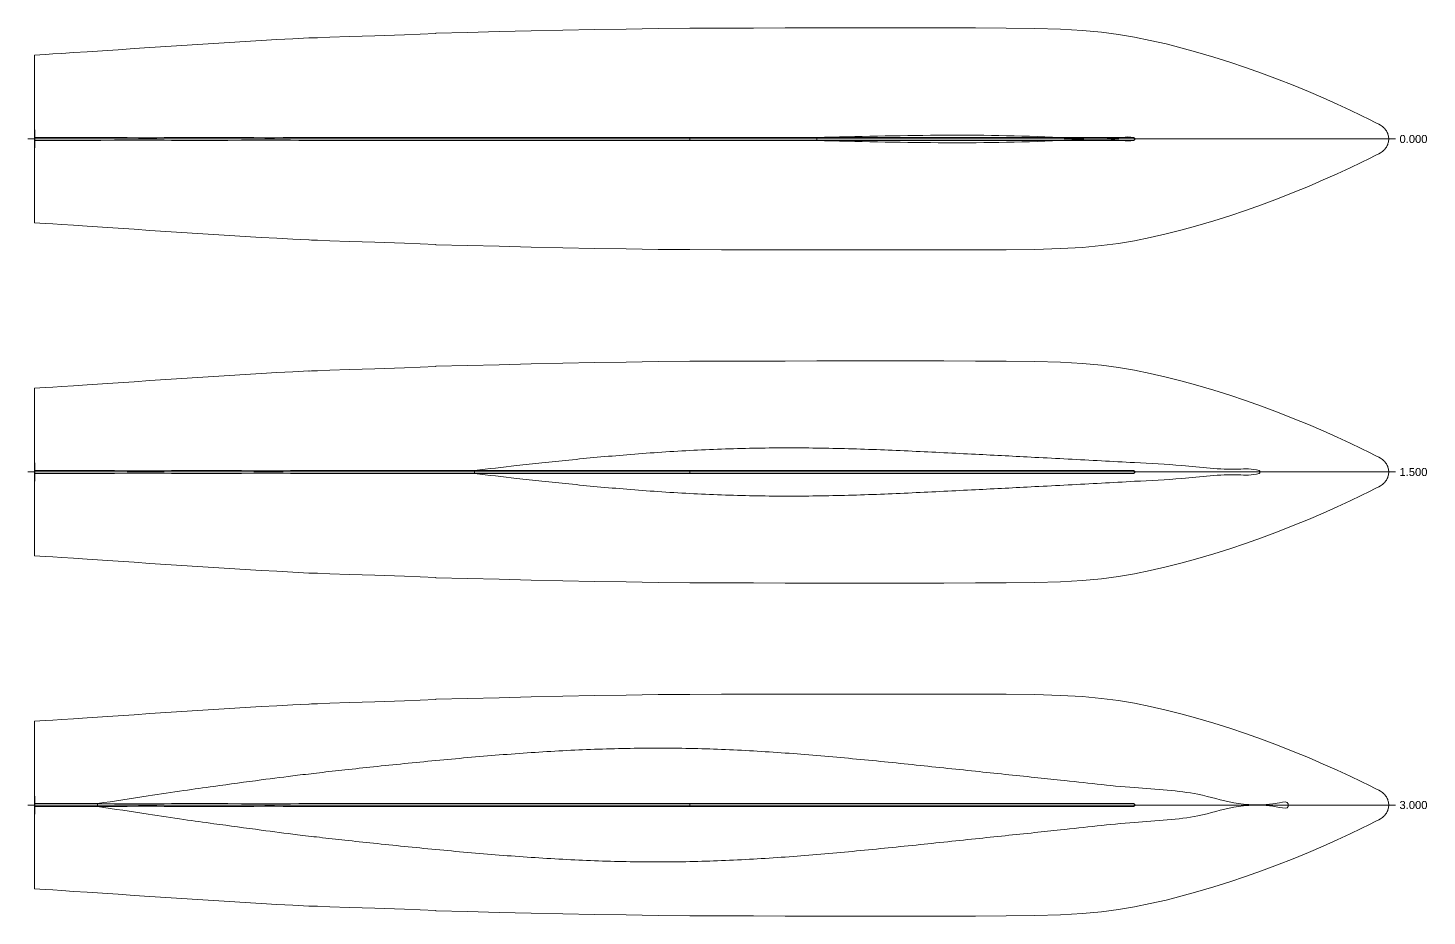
# Model space of a CAD drawing. Extents: x -2667 to 137820, y -377406 to -22201.
# Drawn here: x -2667 to 137199, y -111002 to -22201 of the extents above; entities that cross this region are included whole.
import ezdxf
from ezdxf.enums import TextEntityAlignment as Align

# ---------------------------------------------------------------- set-up
doc = ezdxf.new("R2010")
doc.units = 0
doc.header["$MEASUREMENT"] = 0
doc.linetypes.add('Center', pattern=[2000, 1250, -250, 250, -250])
for name, color, linetype, lineweight, true_color in [('Center_line', 1, 'Center', 0, 0xff0000), ('edges', 8, 'Continuous', 0, 0x808080), ('Text', 7, 'Continuous', 0, 0xffffff), ('Waterlines', 150, 'Continuous', 0, 0x007fff)]:
    doc.layers.add(name, color=color, linetype=linetype, lineweight=lineweight, true_color=true_color)
doc.styles.add('textstyle11', font='')
doc.styles.add('textstyle12', font='')
doc.styles.add('textstyle13', font='')
doc.styles.get('textstyle11').set_extended_font_data('arial.ttf')
doc.styles.get('textstyle12').set_extended_font_data('arial.ttf')
doc.styles.get('textstyle13').set_extended_font_data('arial.ttf')

msp = doc.modelspace()

# ---------------------------------------------------------------- linework, layer by layer
at = {"layer": 'Center_line'}
for p, q in [((-2667, -33301), (134046, -33301)), ((-2667, -66601), (134046, -66601)), ((-2667, -99902), (134046, -99902))]:
    msp.add_line(p, q, dxfattribs=at)
at = {"layer": 'edges'}
for points in [[(38100, -22731), (41275, -22648), (44450, -22568), (47625, -22492), (50800, -22422), (53975, -22360), (57150, -22307), (60325, -22265), (63500, -22234), (66675, -22215), (69850, -22205), (73025, -22201), (76200, -22201), (79375, -22201), (82550, -22201), (85725, -22201), (88900, -22201), (92058, -22203), (95118, -22217), (97979, -22257), (100542, -22334), (102741, -22459), (104643, -22633), (106346, -22855), (107950, -23126), (109537, -23442), (111125, -23803), (112712, -24204), (114300, -24642), (115887, -25115), (117475, -25621), (119062, -26159), (120650, -26726), (122235, -27320), (123802, -27935), (125337, -28564), (126820, -29199), (128229, -29829), (129511, -30422), (130607, -30944), (131458, -31357), (132027, -31639), (132366, -31814), (132551, -31917), (132655, -31987), (132741, -32053), (132821, -32121), (132896, -32191), (132966, -32263), (133029, -32338), (133088, -32415), (133140, -32494), (133188, -32575), (133229, -32659), (133265, -32745), (133296, -32833), (133321, -32923), (133340, -33015), (133356, -33110), (133369, -33205), (133380, -33301)], [(-194, -24803), (725, -24744), (1893, -24668), (3266, -24579), (4774, -24480), (6350, -24376), (7938, -24269), (9525, -24161), (11113, -24053), (12700, -23946), (14288, -23840), (15875, -23738), (17463, -23639), (19050, -23544), (20638, -23454), (22225, -23367), (23813, -23283), (25400, -23201)], [(25400, -23201), (25433, -23201), (25665, -23195), (26293, -23174), (27517, -23132)], [(27517, -23132), (29468, -23064), (32015, -22974), (34958, -22870), (38100, -22760)], [(38100, -22760), (38100, -22752), (38100, -22745), (38100, -22738), (38100, -22731)], [(-2001, -33301), (-2001, -31206), (-2000, -29111), (-2000, -27016), (-2000, -24921)], [(-2000, -24921), (-1489, -24887)], [(-1998, -33151), (-1998, -32632), (-1999, -32101), (-1999, -31545), (-2000, -30952), (-2000, -30315), (-2000, -29659), (-2000, -29011), (-2000, -28401), (-2000, -27853), (-2000, -27369), (-2000, -26945), (-2000, -26577), (-2000, -26261), (-2000, -25992), (-2000, -25765), (-2000, -25575), (-2000, -25417), (-2000, -25288), (-2000, -25185), (-2000, -25105), (-2000, -25046), (-2000, -25004), (-2000, -24975), (-2000, -24956), (-2000, -24942), (-2000, -24932), (-2000, -24926), (-2000, -24921)], [(-1489, -24887), (-909, -24850)], [(-909, -24850), (-194, -24803)], [(-1998, -33301), (-1999, -33301), (-2000, -33301), (-2000, -33301), (-2001, -33301), (-2001, -33301), (-2001, -33301), (-2001, -33301), (-2001, -33301), (-2001, -33301), (-2001, -33301), (-2001, -33301), (-2001, -33301), (-2001, -33301), (-2001, -33301), (-2001, -33301), (-2001, -33301), (-2001, -33301), (-2001, -33301), (-2001, -33301), (-2001, -33301), (-2001, -33301), (-2001, -33301), (-2001, -33301), (-2001, -33301), (-2001, -33301), (-2001, -33301), (-2001, -33301), (-2001, -33301)], [(-1998, -33301), (-1999, -33301), (-2000, -33301), (-2000, -33301), (-2001, -33301), (-2001, -33301), (-2001, -33301), (-2001, -33301), (-2001, -33301), (-2001, -33301), (-2001, -33301), (-2001, -33301), (-2001, -33301), (-2001, -33301), (-2001, -33301), (-2001, -33301), (-2001, -33301), (-2001, -33301), (-2001, -33301), (-2001, -33301), (-2001, -33301), (-2001, -33301), (-2001, -33301), (-2001, -33301), (-2001, -33301), (-2001, -33301), (-2001, -33301), (-2001, -33301), (-2001, -33301)], [(-2001, -33301), (-2001, -35396), (-2000, -37491), (-2000, -39586), (-2000, -41681)], [(-1998, -33451), (-1998, -33969), (-1999, -34500), (-1999, -35056), (-2000, -35650), (-2000, -36286), (-2000, -36943), (-2000, -37591), (-2000, -38200), (-2000, -38748), (-2000, -39232), (-2000, -39656), (-2000, -40024), (-2000, -40340), (-2000, -40609), (-2000, -40836), (-2000, -41026), (-2000, -41184), (-2000, -41313), (-2000, -41416), (-2000, -41496), (-2000, -41555), (-2000, -41597), (-2000, -41626), (-2000, -41646), (-2000, -41659), (-2000, -41669), (-2000, -41675), (-2000, -41681)], [(63495, -33151), (61273, -33152), (59131, -33153), (57152, -33154), (55417, -33155), (53973, -33155), (52744, -33155), (51616, -33155), (50480, -33154), (49243, -33153), (47895, -33152), (46444, -33152), (44901, -33151), (43287, -33151), (41681, -33151), (40178, -33152), (38871, -33152), (37805, -33152), (36832, -33151), (35757, -33151), (34384, -33151), (32591, -33151), (30553, -33152), (28520, -33153), (26739, -33155), (25393, -33159), (24396, -33163), (23593, -33167), (22831, -33169), (21979, -33171), (21007, -33170), (19907, -33168), (18672, -33166), (17314, -33164), (15916, -33161), (14578, -33160), (13403, -33160), (12458, -33162), (11678, -33165), (10964, -33168), (10219, -33170), (9360, -33171), (8370, -33170), (7249, -33168), (5994, -33166), (4624, -33163), (3221, -33161), (1888, -33158), (725, -33156), (-193, -33154), (-908, -33153), (-1487, -33152), (-1998, -33151)], [(-1998, -33301), (-1998, -33263), (-1998, -33226), (-1998, -33188), (-1998, -33151)], [(63495, -33301), (61273, -33301), (59131, -33301), (57152, -33301), (55416, -33301), (53973, -33301), (52743, -33301), (51616, -33301), (50479, -33301), (49242, -33301), (47894, -33301), (46444, -33301), (44900, -33301), (43286, -33301), (41681, -33301), (40178, -33301), (38871, -33301), (37805, -33301), (36832, -33301), (35757, -33301), (34383, -33301), (32590, -33301), (30553, -33301), (28519, -33301), (26739, -33301), (25393, -33301), (24396, -33301), (23593, -33301), (22830, -33301), (21979, -33301), (21006, -33301), (19907, -33301), (18672, -33301), (17314, -33301), (15916, -33301), (14578, -33301), (13403, -33301), (12458, -33301), (11677, -33301), (10964, -33301), (10219, -33301), (9360, -33301), (8370, -33301), (7249, -33301), (5994, -33301), (4624, -33301), (3221, -33301), (1888, -33301), (725, -33301), (-194, -33301), (-909, -33301), (-1488, -33301), (-1998, -33301)], [(63495, -33301), (61273, -33301), (59131, -33301), (57152, -33301), (55416, -33301), (53973, -33301), (52743, -33301), (51616, -33301), (50479, -33301), (49242, -33301), (47894, -33301), (46444, -33301), (44900, -33301), (43286, -33301), (41681, -33301), (40178, -33301), (38871, -33301), (37805, -33301), (36832, -33301), (35757, -33301), (34383, -33301), (32590, -33301), (30553, -33301), (28519, -33301), (26739, -33301), (25393, -33301), (24396, -33301), (23593, -33301), (22830, -33301), (21979, -33301), (21006, -33301), (19907, -33301), (18672, -33301), (17314, -33301), (15916, -33301), (14578, -33301), (13403, -33301), (12458, -33301), (11677, -33301), (10964, -33301), (10219, -33301), (9360, -33301), (8370, -33301), (7249, -33301), (5994, -33301), (4624, -33301), (3221, -33301), (1888, -33301), (725, -33301), (-194, -33301), (-909, -33301), (-1488, -33301), (-1998, -33301)], [(-1998, -33301), (-1998, -33338), (-1998, -33376), (-1998, -33413), (-1998, -33451)], [(63495, -33451), (61273, -33449), (59131, -33448), (57152, -33447), (55417, -33446), (53973, -33446), (52744, -33446), (51616, -33446), (50480, -33447), (49243, -33448), (47895, -33449), (46444, -33449), (44901, -33450), (43287, -33450), (41681, -33450), (40178, -33450), (38871, -33450), (37805, -33450), (36832, -33450), (35757, -33450), (34384, -33450), (32591, -33450), (30553, -33450), (28520, -33448), (26739, -33446), (25393, -33442), (24396, -33438), (23593, -33434), (22831, -33432), (21979, -33431), (21007, -33431), (19907, -33433), (18672, -33435), (17314, -33438), (15916, -33440), (14578, -33441), (13403, -33441), (12458, -33439), (11678, -33436), (10964, -33433), (10219, -33431), (9360, -33430), (8370, -33431), (7249, -33433), (5994, -33435), (4624, -33438), (3221, -33441), (1888, -33443), (725, -33445), (-193, -33447), (-908, -33448), (-1487, -33450), (-1998, -33451)], [(38100, -43871), (41275, -43953), (44450, -44033), (47625, -44109), (50800, -44179), (53975, -44241), (57150, -44294), (60325, -44336), (63500, -44367), (66675, -44386), (69850, -44396), (73025, -44400), (76200, -44401), (79375, -44401), (82550, -44401), (85725, -44401), (88900, -44401), (92058, -44398), (95118, -44384), (97979, -44344), (100542, -44267), (102741, -44142), (104643, -43968), (106346, -43746), (107950, -43476), (109537, -43159), (111125, -42798), (112712, -42397), (114300, -41959), (115887, -41486), (117475, -40980), (119062, -40442), (120650, -39876), (122235, -39281), (123802, -38666), (125337, -38038), (126820, -37402), (128229, -36772), (129511, -36179), (130607, -35657), (131458, -35244), (132027, -34962), (132366, -34788), (132551, -34684), (132655, -34614), (132741, -34549), (132821, -34481), (132896, -34410), (132966, -34338), (133029, -34263), (133088, -34186), (133140, -34107), (133188, -34026), (133229, -33942), (133265, -33857), (133296, -33769), (133321, -33678), (133340, -33586), (133356, -33492), (133369, -33396), (133380, -33301)], [(65616, -33151), (64392, -33151), (63764, -33151), (63532, -33151), (63498, -33151), (63498, -33151), (63497, -33151), (63496, -33151), (63495, -33151)], [(63495, -33301), (63495, -33263), (63495, -33226), (63495, -33188), (63495, -33151)], [(107868, -33301), (107828, -33301), (107696, -33301), (107374, -33301), (106766, -33301), (105792, -33301), (104429, -33301), (102672, -33301), (100514, -33301), (97967, -33301), (95114, -33301), (92058, -33301), (88900, -33301), (85725, -33301), (82550, -33301), (79375, -33301), (76200, -33301), (73058, -33301), (70114, -33301), (67567, -33301), (65616, -33301), (64392, -33301), (63764, -33301), (63532, -33301), (63498, -33301), (63498, -33301), (63497, -33301), (63496, -33301), (63495, -33301)], [(63495, -33301), (63495, -33338), (63495, -33376), (63495, -33413), (63495, -33451)], [(107868, -33301), (107828, -33301), (107696, -33301), (107374, -33301), (106766, -33301), (105792, -33301), (104429, -33301), (102672, -33301), (100514, -33301), (97967, -33301), (95114, -33301), (92058, -33301), (88900, -33301), (85725, -33301), (82550, -33301), (79375, -33301), (76200, -33301), (73058, -33301), (70114, -33301), (67567, -33301), (65616, -33301), (64392, -33301), (63764, -33301), (63532, -33301), (63498, -33301), (63498, -33301), (63497, -33301), (63496, -33301), (63495, -33301)], [(65616, -33451), (64392, -33451), (63764, -33451), (63532, -33451), (63498, -33451), (63498, -33451), (63497, -33451), (63496, -33451), (63495, -33451)], [(107856, -33158), (107823, -33156), (107694, -33154), (107374, -33152), (106766, -33152), (105792, -33151), (104429, -33151), (102672, -33151), (100514, -33151), (97967, -33151), (95114, -33151), (92058, -33151), (88900, -33151), (85725, -33151), (82550, -33151), (79375, -33151), (76200, -33151), (73058, -33151), (70114, -33151), (67567, -33151), (65616, -33151)], [(107856, -33443), (107823, -33445), (107694, -33447), (107374, -33449), (106766, -33450), (105792, -33450), (104429, -33450), (102672, -33451), (100514, -33451), (97967, -33451), (95114, -33451), (92058, -33451), (88900, -33451), (85725, -33451), (82550, -33451), (79375, -33451), (76200, -33451), (73058, -33451), (70114, -33451), (67567, -33451), (65616, -33451)], [(107856, -33158), (107872, -33162), (107887, -33166), (107901, -33171), (107913, -33176)], [(107856, -33443), (107872, -33439), (107887, -33435), (107901, -33430), (107913, -33425)], [(107990, -33301), (107957, -33301), (107926, -33301), (107896, -33301), (107868, -33301)], [(107990, -33301), (107957, -33301), (107926, -33301), (107896, -33301), (107868, -33301)], [(107913, -33176), (107925, -33183), (107936, -33190), (107946, -33198), (107954, -33206)], [(107913, -33425), (107925, -33418), (107936, -33411), (107946, -33403), (107954, -33395)], [(107954, -33206), (107962, -33216), (107969, -33226), (107974, -33237), (107979, -33248)], [(107954, -33395), (107962, -33385), (107969, -33375), (107974, -33364), (107979, -33353)], [(107979, -33248), (107983, -33261), (107986, -33274), (107988, -33287), (107990, -33301)], [(107979, -33353), (107983, -33340), (107986, -33327), (107988, -33314), (107990, -33301)], [(114963, -33301), (114532, -33301), (114169, -33301), (113800, -33301), (113331, -33301), (112670, -33301), (111750, -33301), (110616, -33301), (109339, -33301), (107990, -33301)], [(114963, -33301), (114532, -33301), (114169, -33301), (113800, -33301), (113331, -33301), (112670, -33301), (111750, -33301), (110616, -33301), (109339, -33301), (107990, -33301)], [(115457, -33301), (114963, -33301)], [(115457, -33301), (114963, -33301)], [(115991, -33301), (115457, -33301)], [(115991, -33301), (115457, -33301)], [(118579, -33301), (118114, -33301), (117613, -33301), (117086, -33301), (116541, -33301), (115991, -33301)], [(118579, -33301), (118114, -33301), (117613, -33301), (117086, -33301), (116541, -33301), (115991, -33301)], [(119001, -33301), (118579, -33301)], [(119001, -33301), (118579, -33301)], [(119385, -33301), (119001, -33301)], [(119385, -33301), (119001, -33301)], [(119735, -33301), (119385, -33301)], [(119735, -33301), (119385, -33301)], [(120059, -33301), (119735, -33301)], [(120059, -33301), (119735, -33301)], [(120361, -33301), (120059, -33301)], [(120361, -33301), (120059, -33301)], [(120649, -33301), (120361, -33301)], [(120649, -33301), (120361, -33301)], [(120926, -33301), (120649, -33301)], [(120926, -33301), (120649, -33301)], [(126301, -33301), (126094, -33301), (125915, -33301), (125752, -33301), (125597, -33301), (125440, -33301), (125279, -33301), (125112, -33301), (124941, -33301), (124763, -33301), (124585, -33301), (124408, -33301), (124239, -33301), (124080, -33301), (123929, -33301), (123781, -33301), (123634, -33301), (123483, -33301), (123327, -33301), (123166, -33301), (122998, -33301), (122822, -33301), (122636, -33301), (122436, -33301), (122219, -33301), (121982, -33301), (121729, -33301), (121466, -33301), (121197, -33301), (120926, -33301)], [(126301, -33301), (126094, -33301), (125915, -33301), (125752, -33301), (125597, -33301), (125440, -33301), (125279, -33301), (125112, -33301), (124941, -33301), (124763, -33301), (124585, -33301), (124408, -33301), (124239, -33301), (124080, -33301), (123929, -33301), (123781, -33301), (123634, -33301), (123483, -33301), (123327, -33301), (123166, -33301), (122998, -33301), (122822, -33301), (122636, -33301), (122436, -33301), (122219, -33301), (121982, -33301), (121729, -33301), (121466, -33301), (121197, -33301), (120926, -33301)], [(126544, -33301), (126301, -33301)], [(126544, -33301), (126301, -33301)], [(126829, -33301), (126544, -33301)], [(126829, -33301), (126544, -33301)], [(127157, -33301), (126829, -33301)], [(127157, -33301), (126829, -33301)], [(133380, -33301), (132882, -33301), (132383, -33301), (131885, -33301), (131386, -33301), (130888, -33301), (130389, -33301), (129891, -33301), (129393, -33301), (128896, -33301), (128412, -33301), (127953, -33301), (127531, -33301), (127157, -33301)], [(133380, -33301), (132882, -33301), (132383, -33301), (131885, -33301), (131386, -33301), (130888, -33301), (130389, -33301), (129891, -33301), (129393, -33301), (128896, -33301), (128412, -33301), (127953, -33301), (127531, -33301), (127157, -33301)], [(-2000, -41681), (-1489, -41714)], [(-1489, -41714), (-909, -41751)], [(-909, -41751), (-194, -41798)], [(-194, -41798), (725, -41857), (1893, -41933), (3266, -42022), (4774, -42121), (6350, -42226), (7938, -42333), (9525, -42441), (11113, -42549), (12700, -42656), (14288, -42761), (15875, -42863), (17463, -42962), (19050, -43057), (20638, -43147), (22225, -43234), (23813, -43318), (25400, -43401)], [(25400, -43401), (25433, -43400), (25665, -43407), (26293, -43427), (27517, -43469)], [(27517, -43469), (29468, -43538), (32015, -43627), (34958, -43731), (38100, -43842)], [(38100, -43842), (38100, -43849), (38100, -43856), (38100, -43863), (38100, -43871)], [(38100, -56031), (41275, -55949), (44450, -55869), (47625, -55793), (50800, -55723), (53975, -55661), (57150, -55608), (60325, -55566), (63500, -55534), (66675, -55515), (69850, -55505), (73025, -55502), (76200, -55501), (79375, -55501), (82550, -55501), (85725, -55501), (88900, -55501), (92058, -55503), (95118, -55518), (97979, -55557), (100542, -55634), (102741, -55759), (104643, -55933), (106346, -56156), (107950, -56426), (109537, -56743), (111125, -57103), (112712, -57504), (114300, -57943), (115887, -58416), (117475, -58922), (119062, -59459), (120650, -60026), (122235, -60620), (123802, -61235), (125337, -61864), (126820, -62499), (128229, -63129), (129511, -63723), (130607, -64244), (131458, -64658), (132027, -64940), (132366, -65114), (132551, -65218), (132655, -65287), (132741, -65353), (132821, -65421), (132896, -65491), (132966, -65564), (133029, -65638), (133088, -65715), (133140, -65794), (133188, -65876), (133229, -65959), (133265, -66045), (133296, -66133), (133321, -66223), (133340, -66316), (133356, -66410), (133369, -66505), (133380, -66601)], [(-194, -58104), (725, -58044), (1893, -57969), (3266, -57880), (4774, -57781), (6350, -57676), (7938, -57569), (9525, -57461), (11113, -57353), (12700, -57246), (14288, -57141), (15875, -57038), (17463, -56939), (19050, -56844), (20638, -56754), (22225, -56668), (23813, -56584), (25400, -56501)], [(25400, -56501), (25433, -56502), (25665, -56495), (26293, -56474), (27517, -56432)], [(27517, -56432), (29468, -56364), (32015, -56275), (34958, -56171), (38100, -56060)], [(38100, -56060), (38100, -56053), (38100, -56046), (38100, -56038), (38100, -56031)], [(-2001, -66601), (-2001, -64506), (-2000, -62411), (-2000, -60316), (-2000, -58221)], [(-2000, -58221), (-1489, -58188)], [(-1998, -66451), (-1998, -65933), (-1999, -65402), (-1999, -64846), (-2000, -64252), (-2000, -63616), (-2000, -62959), (-2000, -62311), (-2000, -61701), (-2000, -61154), (-2000, -60670), (-2000, -60246), (-2000, -59878), (-2000, -59562), (-2000, -59293), (-2000, -59066), (-2000, -58876), (-2000, -58718), (-2000, -58588), (-2000, -58486), (-2000, -58406), (-2000, -58347), (-2000, -58305), (-2000, -58276), (-2000, -58256), (-2000, -58242), (-2000, -58233), (-2000, -58226), (-2000, -58221)], [(-1489, -58188), (-909, -58150)], [(-909, -58150), (-194, -58104)], [(-1998, -66601), (-1999, -66601), (-2000, -66601), (-2000, -66601), (-2001, -66601), (-2001, -66601), (-2001, -66601), (-2001, -66601), (-2001, -66601), (-2001, -66601), (-2001, -66601), (-2001, -66601), (-2001, -66601), (-2001, -66601), (-2001, -66601), (-2001, -66601), (-2001, -66601), (-2001, -66601), (-2001, -66601), (-2001, -66601), (-2001, -66601), (-2001, -66601), (-2001, -66601), (-2001, -66601), (-2001, -66601), (-2001, -66601), (-2001, -66601), (-2001, -66601), (-2001, -66601)], [(-1998, -66601), (-1999, -66601), (-2000, -66601), (-2000, -66601), (-2001, -66601), (-2001, -66601), (-2001, -66601), (-2001, -66601), (-2001, -66601), (-2001, -66601), (-2001, -66601), (-2001, -66601), (-2001, -66601), (-2001, -66601), (-2001, -66601), (-2001, -66601), (-2001, -66601), (-2001, -66601), (-2001, -66601), (-2001, -66601), (-2001, -66601), (-2001, -66601), (-2001, -66601), (-2001, -66601), (-2001, -66601), (-2001, -66601), (-2001, -66601), (-2001, -66601), (-2001, -66601)], [(-2001, -66601), (-2001, -68696), (-2000, -70791), (-2000, -72886), (-2000, -74981)], [(-1998, -66751), (-1998, -67270), (-1999, -67801), (-1999, -68357), (-2000, -68950), (-2000, -69586), (-2000, -70243), (-2000, -70891), (-2000, -71501), (-2000, -72048), (-2000, -72532), (-2000, -72956), (-2000, -73324), (-2000, -73640), (-2000, -73909), (-2000, -74136), (-2000, -74327), (-2000, -74485), (-2000, -74614), (-2000, -74717), (-2000, -74796), (-2000, -74855), (-2000, -74897), (-2000, -74927), (-2000, -74946), (-2000, -74960), (-2000, -74969), (-2000, -74976), (-2000, -74981)], [(63495, -66451), (61273, -66453), (59131, -66454), (57152, -66455), (55417, -66456), (53973, -66456), (52744, -66456), (51616, -66455), (50480, -66455), (49243, -66454), (47895, -66453), (46444, -66452), (44901, -66452), (43287, -66452), (41681, -66452), (40178, -66452), (38871, -66452), (37805, -66452), (36832, -66452), (35757, -66452), (34384, -66452), (32591, -66452), (30553, -66452), (28520, -66453), (26739, -66456), (25393, -66459), (24396, -66464), (23593, -66467), (22831, -66470), (21979, -66471), (21007, -66471), (19907, -66469), (18672, -66467), (17314, -66464), (15916, -66462), (14578, -66460), (13403, -66461), (12458, -66462), (11678, -66465), (10964, -66468), (10219, -66471), (9360, -66471), (8370, -66470), (7249, -66469), (5994, -66466), (4624, -66464), (3221, -66461), (1888, -66459), (725, -66456), (-193, -66455), (-908, -66453), (-1487, -66452), (-1998, -66451)], [(-1998, -66601), (-1998, -66564), (-1998, -66526), (-1998, -66489), (-1998, -66451)], [(63495, -66601), (61273, -66601), (59131, -66601), (57152, -66601), (55416, -66601), (53973, -66601), (52743, -66601), (51616, -66601), (50479, -66601), (49242, -66601), (47894, -66601), (46444, -66601), (44900, -66601), (43286, -66601), (41681, -66601), (40178, -66601), (38871, -66601), (37805, -66601), (36832, -66601), (35757, -66601), (34383, -66601), (32590, -66601), (30553, -66601), (28519, -66601), (26739, -66601), (25393, -66601), (24396, -66601), (23593, -66601), (22830, -66601), (21979, -66601), (21006, -66601), (19907, -66601), (18672, -66601), (17314, -66601), (15916, -66601), (14578, -66601), (13403, -66601), (12458, -66601), (11677, -66601), (10964, -66601), (10219, -66601), (9360, -66601), (8370, -66601), (7249, -66601), (5994, -66601), (4624, -66601), (3221, -66601), (1888, -66601), (725, -66601), (-194, -66601), (-909, -66601), (-1488, -66601), (-1998, -66601)], [(63495, -66601), (61273, -66601), (59131, -66601), (57152, -66601), (55416, -66601), (53973, -66601), (52743, -66601), (51616, -66601), (50479, -66601), (49242, -66601), (47894, -66601), (46444, -66601), (44900, -66601), (43286, -66601), (41681, -66601), (40178, -66601), (38871, -66601), (37805, -66601), (36832, -66601), (35757, -66601), (34383, -66601), (32590, -66601), (30553, -66601), (28519, -66601), (26739, -66601), (25393, -66601), (24396, -66601), (23593, -66601), (22830, -66601), (21979, -66601), (21006, -66601), (19907, -66601), (18672, -66601), (17314, -66601), (15916, -66601), (14578, -66601), (13403, -66601), (12458, -66601), (11677, -66601), (10964, -66601), (10219, -66601), (9360, -66601), (8370, -66601), (7249, -66601), (5994, -66601), (4624, -66601), (3221, -66601), (1888, -66601), (725, -66601), (-194, -66601), (-909, -66601), (-1488, -66601), (-1998, -66601)], [(-1998, -66601), (-1998, -66639), (-1998, -66676), (-1998, -66714), (-1998, -66751)], [(63495, -66751), (61273, -66750), (59131, -66748), (57152, -66747), (55417, -66746), (53973, -66746), (52744, -66746), (51616, -66747), (50480, -66748), (49243, -66748), (47895, -66749), (46444, -66750), (44901, -66750), (43287, -66750), (41681, -66750), (40178, -66750), (38871, -66750), (37805, -66750), (36832, -66750), (35757, -66751), (34384, -66751), (32591, -66751), (30553, -66750), (28520, -66749), (26739, -66746), (25393, -66743), (24396, -66739), (23593, -66735), (22831, -66732), (21979, -66731), (21007, -66732), (19907, -66733), (18672, -66736), (17314, -66738), (15916, -66740), (14578, -66742), (13403, -66742), (12458, -66740), (11678, -66737), (10964, -66734), (10219, -66732), (9360, -66731), (8370, -66732), (7249, -66733), (5994, -66736), (4624, -66738), (3221, -66741), (1888, -66744), (725, -66746), (-193, -66748), (-908, -66749), (-1487, -66750), (-1998, -66751)], [(38100, -77171), (41275, -77253), (44450, -77333), (47625, -77409), (50800, -77479), (53975, -77541), (57150, -77594), (60325, -77637), (63500, -77668), (66675, -77687), (69850, -77697), (73025, -77701), (76200, -77701), (79375, -77701), (82550, -77701), (85725, -77701), (88900, -77701), (92058, -77699), (95118, -77684), (97979, -77645), (100542, -77568), (102741, -77443), (104643, -77269), (106346, -77046), (107950, -76776), (109537, -76459), (111125, -76099), (112712, -75698), (114300, -75259), (115887, -74786), (117475, -74280), (119062, -73743), (120650, -73176), (122235, -72582), (123802, -71967), (125337, -71338), (126820, -70703), (128229, -70073), (129511, -69479), (130607, -68958), (131458, -68544), (132027, -68263), (132366, -68088), (132551, -67984), (132655, -67915), (132741, -67849), (132821, -67781), (132896, -67711), (132966, -67639), (133029, -67564), (133088, -67487), (133140, -67408), (133188, -67327), (133229, -67243), (133265, -67157), (133296, -67069), (133321, -66979), (133340, -66886), (133356, -66792), (133369, -66697), (133380, -66601)], [(65616, -66451), (64392, -66451), (63764, -66451), (63532, -66451), (63498, -66451), (63498, -66451), (63497, -66451), (63496, -66451), (63495, -66451)], [(63495, -66601), (63495, -66564), (63495, -66526), (63495, -66489), (63495, -66451)], [(107868, -66601), (107828, -66601), (107696, -66601), (107374, -66601), (106766, -66601), (105792, -66601), (104429, -66601), (102672, -66601), (100514, -66601), (97967, -66601), (95114, -66601), (92058, -66601), (88900, -66601), (85725, -66601), (82550, -66601), (79375, -66601), (76200, -66601), (73058, -66601), (70114, -66601), (67567, -66601), (65616, -66601), (64392, -66601), (63764, -66601), (63532, -66601), (63498, -66601), (63498, -66601), (63497, -66601), (63496, -66601), (63495, -66601)], [(63495, -66601), (63495, -66639), (63495, -66676), (63495, -66714), (63495, -66751)], [(107868, -66601), (107828, -66601), (107696, -66601), (107374, -66601), (106766, -66601), (105792, -66601), (104429, -66601), (102672, -66601), (100514, -66601), (97967, -66601), (95114, -66601), (92058, -66601), (88900, -66601), (85725, -66601), (82550, -66601), (79375, -66601), (76200, -66601), (73058, -66601), (70114, -66601), (67567, -66601), (65616, -66601), (64392, -66601), (63764, -66601), (63532, -66601), (63498, -66601), (63498, -66601), (63497, -66601), (63496, -66601), (63495, -66601)], [(65616, -66751), (64392, -66751), (63764, -66751), (63532, -66751), (63498, -66751), (63498, -66751), (63497, -66751), (63496, -66751), (63495, -66751)], [(107856, -66459), (107823, -66456), (107694, -66454), (107374, -66453), (106766, -66452), (105792, -66452), (104429, -66451), (102672, -66451), (100514, -66451), (97967, -66451), (95114, -66451), (92058, -66451), (88900, -66451), (85725, -66451), (82550, -66451), (79375, -66451), (76200, -66451), (73058, -66451), (70114, -66451), (67567, -66451), (65616, -66451)], [(107856, -66743), (107823, -66746), (107694, -66748), (107374, -66749), (106766, -66750), (105792, -66751), (104429, -66751), (102672, -66751), (100514, -66751), (97967, -66751), (95114, -66751), (92058, -66751), (88900, -66751), (85725, -66751), (82550, -66751), (79375, -66751), (76200, -66751), (73058, -66751), (70114, -66751), (67567, -66751), (65616, -66751)], [(107856, -66459), (107872, -66462), (107887, -66467), (107901, -66471), (107913, -66477)], [(107856, -66743), (107872, -66740), (107887, -66736), (107901, -66731), (107913, -66725)], [(107990, -66601), (107957, -66601), (107926, -66601), (107896, -66601), (107868, -66601)], [(107990, -66601), (107957, -66601), (107926, -66601), (107896, -66601), (107868, -66601)], [(107913, -66477), (107925, -66483), (107936, -66491), (107946, -66498), (107954, -66507)], [(107913, -66725), (107925, -66719), (107936, -66712), (107946, -66704), (107954, -66695)], [(107954, -66507), (107962, -66516), (107969, -66527), (107974, -66537), (107979, -66549)], [(107954, -66695), (107962, -66686), (107969, -66676), (107974, -66665), (107979, -66653)], [(107979, -66549), (107983, -66561), (107986, -66574), (107988, -66588), (107990, -66601)], [(107979, -66653), (107983, -66641), (107986, -66628), (107988, -66615), (107990, -66601)], [(114963, -66601), (114532, -66601), (114169, -66601), (113800, -66601), (113331, -66601), (112670, -66601), (111750, -66601), (110616, -66601), (109339, -66601), (107990, -66601)], [(114963, -66601), (114532, -66601), (114169, -66601), (113800, -66601), (113331, -66601), (112670, -66601), (111750, -66601), (110616, -66601), (109339, -66601), (107990, -66601)], [(115457, -66601), (114963, -66601)], [(115457, -66601), (114963, -66601)], [(115991, -66601), (115457, -66601)], [(115991, -66601), (115457, -66601)], [(118579, -66601), (118114, -66601), (117613, -66601), (117086, -66601), (116541, -66601), (115991, -66601)], [(118579, -66601), (118114, -66601), (117613, -66601), (117086, -66601), (116541, -66601), (115991, -66601)], [(119001, -66601), (118579, -66601)], [(119001, -66601), (118579, -66601)], [(119385, -66601), (119001, -66601)], [(119385, -66601), (119001, -66601)], [(119735, -66601), (119385, -66601)], [(119735, -66601), (119385, -66601)], [(120059, -66601), (119735, -66601)], [(120059, -66601), (119735, -66601)], [(120361, -66601), (120059, -66601)], [(120361, -66601), (120059, -66601)], [(120649, -66601), (120361, -66601)], [(120649, -66601), (120361, -66601)], [(120926, -66601), (120649, -66601)], [(120926, -66601), (120649, -66601)], [(126301, -66601), (126094, -66601), (125915, -66601), (125752, -66601), (125597, -66601), (125440, -66601), (125279, -66601), (125112, -66601), (124941, -66601), (124763, -66601), (124585, -66601), (124408, -66601), (124239, -66601), (124080, -66601), (123929, -66601), (123781, -66601), (123634, -66601), (123483, -66601), (123327, -66601), (123166, -66601), (122998, -66601), (122822, -66601), (122636, -66601), (122436, -66601), (122219, -66601), (121982, -66601), (121729, -66601), (121466, -66601), (121197, -66601), (120926, -66601)], [(126301, -66601), (126094, -66601), (125915, -66601), (125752, -66601), (125597, -66601), (125440, -66601), (125279, -66601), (125112, -66601), (124941, -66601), (124763, -66601), (124585, -66601), (124408, -66601), (124239, -66601), (124080, -66601), (123929, -66601), (123781, -66601), (123634, -66601), (123483, -66601), (123327, -66601), (123166, -66601), (122998, -66601), (122822, -66601), (122636, -66601), (122436, -66601), (122219, -66601), (121982, -66601), (121729, -66601), (121466, -66601), (121197, -66601), (120926, -66601)], [(126544, -66601), (126301, -66601)], [(126544, -66601), (126301, -66601)], [(126829, -66601), (126544, -66601)], [(126829, -66601), (126544, -66601)], [(127157, -66601), (126829, -66601)], [(127157, -66601), (126829, -66601)], [(133380, -66601), (132882, -66601), (132383, -66601), (131885, -66601), (131386, -66601), (130888, -66601), (130389, -66601), (129891, -66601), (129393, -66601), (128896, -66601), (128412, -66601), (127953, -66601), (127531, -66601), (127157, -66601)], [(133380, -66601), (132882, -66601), (132383, -66601), (131885, -66601), (131386, -66601), (130888, -66601), (130389, -66601), (129891, -66601), (129393, -66601), (128896, -66601), (128412, -66601), (127953, -66601), (127531, -66601), (127157, -66601)], [(-2000, -74981), (-1489, -75014)], [(-1489, -75014), (-909, -75052)], [(-909, -75052), (-194, -75098)], [(-194, -75098), (725, -75158), (1893, -75233), (3266, -75323), (4774, -75421), (6350, -75526), (7938, -75633), (9525, -75741), (11113, -75849), (12700, -75956), (14288, -76061), (15875, -76164), (17463, -76263), (19050, -76358), (20638, -76448), (22225, -76534), (23813, -76618), (25400, -76701)], [(25400, -76701), (25433, -76701), (25665, -76707), (26293, -76728), (27517, -76770)], [(27517, -76770), (29468, -76838), (32015, -76928), (34958, -77031), (38100, -77142)], [(38100, -77142), (38100, -77149), (38100, -77157), (38100, -77164), (38100, -77171)], [(27517, -89733), (29468, -89665), (32015, -89575), (34958, -89471), (38100, -89361)], [(38100, -89332), (41275, -89250), (44450, -89169), (47625, -89093), (50800, -89023), (53975, -88961), (57150, -88909), (60325, -88866), (63500, -88835), (66675, -88816), (69850, -88806), (73025, -88802), (76200, -88802), (79375, -88802), (82550, -88802), (85725, -88802), (88900, -88802), (92058, -88804), (95118, -88818), (97979, -88858), (100542, -88935), (102741, -89060), (104643, -89234), (106346, -89457), (107950, -89727), (109537, -90043), (111125, -90404), (112712, -90805), (114300, -91243), (115887, -91717), (117475, -92223), (119062, -92760), (120650, -93327), (122235, -93921), (123802, -94536), (125337, -95165), (126820, -95800), (128229, -96430), (129511, -97024), (130607, -97545), (131458, -97958), (132027, -98240), (132366, -98415), (132551, -98519), (132655, -98588), (132741, -98654), (132821, -98722), (132896, -98792), (132966, -98864), (133029, -98939), (133088, -99016), (133140, -99095), (133188, -99176), (133229, -99260), (133265, -99346), (133296, -99434), (133321, -99524), (133340, -99616), (133356, -99711), (133369, -99806), (133380, -99902)], [(38100, -89361), (38100, -89353), (38100, -89346), (38100, -89339), (38100, -89332)], [(-194, -91404), (725, -91345), (1893, -91269), (3266, -91180), (4774, -91081), (6350, -90977), (7938, -90870), (9525, -90762), (11113, -90654), (12700, -90547), (14288, -90442), (15875, -90339), (17463, -90240), (19050, -90145), (20638, -90055), (22225, -89968), (23813, -89884), (25400, -89802)], [(25400, -89802), (25433, -89802), (25665, -89796), (26293, -89775), (27517, -89733)], [(-2001, -99902), (-2001, -97807), (-2000, -95712), (-2000, -93617), (-2000, -91522)], [(-2000, -91522), (-1489, -91488)], [(-1998, -99752), (-1998, -99233), (-1999, -98702), (-1999, -98146), (-2000, -97553), (-2000, -96916), (-2000, -96260), (-2000, -95612), (-2000, -95002), (-2000, -94454), (-2000, -93971), (-2000, -93547), (-2000, -93179), (-2000, -92863), (-2000, -92594), (-2000, -92367), (-2000, -92176), (-2000, -92018), (-2000, -91889), (-2000, -91786), (-2000, -91707), (-2000, -91647), (-2000, -91605), (-2000, -91576), (-2000, -91557), (-2000, -91543), (-2000, -91534), (-2000, -91527), (-2000, -91522)], [(-1489, -91488), (-909, -91451)], [(-909, -91451), (-194, -91404)], [(-1998, -99902), (-1999, -99902), (-2000, -99902), (-2000, -99902), (-2001, -99902), (-2001, -99902), (-2001, -99902), (-2001, -99902), (-2001, -99902), (-2001, -99902), (-2001, -99902), (-2001, -99902), (-2001, -99902), (-2001, -99902), (-2001, -99902), (-2001, -99902), (-2001, -99902), (-2001, -99902), (-2001, -99902), (-2001, -99902), (-2001, -99902), (-2001, -99902), (-2001, -99902), (-2001, -99902), (-2001, -99902), (-2001, -99902), (-2001, -99902), (-2001, -99902), (-2001, -99902)], [(-1998, -99902), (-1999, -99902), (-2000, -99902), (-2000, -99902), (-2001, -99902), (-2001, -99902), (-2001, -99902), (-2001, -99902), (-2001, -99902), (-2001, -99902), (-2001, -99902), (-2001, -99902), (-2001, -99902), (-2001, -99902), (-2001, -99902), (-2001, -99902), (-2001, -99902), (-2001, -99902), (-2001, -99902), (-2001, -99902), (-2001, -99902), (-2001, -99902), (-2001, -99902), (-2001, -99902), (-2001, -99902), (-2001, -99902), (-2001, -99902), (-2001, -99902), (-2001, -99902)], [(-2001, -99902), (-2001, -101997), (-2000, -104092), (-2000, -106187), (-2000, -108282)], [(-1998, -100052), (-1998, -100570), (-1999, -101101), (-1999, -101657), (-2000, -102251), (-2000, -102887), (-2000, -103544), (-2000, -104192), (-2000, -104801), (-2000, -105349), (-2000, -105833), (-2000, -106257), (-2000, -106625), (-2000, -106941), (-2000, -107210), (-2000, -107437), (-2000, -107627), (-2000, -107785), (-2000, -107914), (-2000, -108017), (-2000, -108097), (-2000, -108156), (-2000, -108198), (-2000, -108227), (-2000, -108247), (-2000, -108260), (-2000, -108270), (-2000, -108276), (-2000, -108282)], [(63495, -99752), (61273, -99753), (59131, -99755), (57152, -99756), (55417, -99756), (53973, -99757), (52744, -99756), (51616, -99756), (50480, -99755), (49243, -99754), (47895, -99754), (46444, -99753), (44901, -99753), (43287, -99752), (41681, -99752), (40178, -99753), (38871, -99753), (37805, -99753), (36832, -99752), (35757, -99752), (34384, -99752), (32591, -99752), (30553, -99753), (28520, -99754), (26739, -99756), (25393, -99760), (24396, -99764), (23593, -99768), (22831, -99771), (21979, -99772), (21007, -99771), (19907, -99770), (18672, -99767), (17314, -99765), (15916, -99762), (14578, -99761), (13403, -99761), (12458, -99763), (11678, -99766), (10964, -99769), (10219, -99771), (9360, -99772), (8370, -99771), (7249, -99769), (5994, -99767), (4624, -99764), (3221, -99762), (1888, -99759), (725, -99757), (-193, -99755), (-908, -99754), (-1487, -99753), (-1998, -99752)], [(-1998, -99902), (-1998, -99864), (-1998, -99827), (-1998, -99789), (-1998, -99752)], [(63495, -99902), (61273, -99902), (59131, -99902), (57152, -99902), (55416, -99902), (53973, -99902), (52743, -99902), (51616, -99902), (50479, -99902), (49242, -99902), (47894, -99902), (46444, -99902), (44900, -99902), (43286, -99902), (41681, -99902), (40178, -99902), (38871, -99902), (37805, -99902), (36832, -99902), (35757, -99902), (34383, -99902), (32590, -99902), (30553, -99902), (28519, -99902), (26739, -99902), (25393, -99902), (24396, -99902), (23593, -99902), (22830, -99902), (21979, -99902), (21006, -99902), (19907, -99902), (18672, -99902), (17314, -99902), (15916, -99902), (14578, -99902), (13403, -99902), (12458, -99902), (11677, -99902), (10964, -99902), (10219, -99902), (9360, -99902), (8370, -99902), (7249, -99902), (5994, -99902), (4624, -99902), (3221, -99902), (1888, -99902), (725, -99902), (-194, -99902), (-909, -99902), (-1488, -99902), (-1998, -99902)], [(63495, -99902), (61273, -99902), (59131, -99902), (57152, -99902), (55416, -99902), (53973, -99902), (52743, -99902), (51616, -99902), (50479, -99902), (49242, -99902), (47894, -99902), (46444, -99902), (44900, -99902), (43286, -99902), (41681, -99902), (40178, -99902), (38871, -99902), (37805, -99902), (36832, -99902), (35757, -99902), (34383, -99902), (32590, -99902), (30553, -99902), (28519, -99902), (26739, -99902), (25393, -99902), (24396, -99902), (23593, -99902), (22830, -99902), (21979, -99902), (21006, -99902), (19907, -99902), (18672, -99902), (17314, -99902), (15916, -99902), (14578, -99902), (13403, -99902), (12458, -99902), (11677, -99902), (10964, -99902), (10219, -99902), (9360, -99902), (8370, -99902), (7249, -99902), (5994, -99902), (4624, -99902), (3221, -99902), (1888, -99902), (725, -99902), (-194, -99902), (-909, -99902), (-1488, -99902), (-1998, -99902)], [(-1998, -99902), (-1998, -99939), (-1998, -99977), (-1998, -100014), (-1998, -100052)], [(63495, -100052), (61273, -100050), (59131, -100049), (57152, -100048), (55417, -100047), (53973, -100047), (52744, -100047), (51616, -100048), (50480, -100048), (49243, -100049), (47895, -100050), (46444, -100050), (44901, -100051), (43287, -100051), (41681, -100051), (40178, -100051), (38871, -100051), (37805, -100051), (36832, -100051), (35757, -100051), (34384, -100051), (32591, -100051), (30553, -100051), (28520, -100049), (26739, -100047), (25393, -100043), (24396, -100039), (23593, -100035), (22831, -100033), (21979, -100032), (21007, -100032), (19907, -100034), (18672, -100036), (17314, -100039), (15916, -100041), (14578, -100042), (13403, -100042), (12458, -100040), (11678, -100038), (10964, -100034), (10219, -100032), (9360, -100032), (8370, -100032), (7249, -100034), (5994, -100036), (4624, -100039), (3221, -100042), (1888, -100044), (725, -100046), (-193, -100048), (-908, -100050), (-1487, -100051), (-1998, -100052)], [(38100, -110472), (41275, -110554), (44450, -110634), (47625, -110710), (50800, -110780), (53975, -110842), (57150, -110895), (60325, -110937), (63500, -110968), (66675, -110988), (69850, -110998), (73025, -111001), (76200, -111002), (79375, -111002), (82550, -111002), (85725, -111002), (88900, -111002), (92058, -111000), (95118, -110985), (97979, -110945), (100542, -110868), (102741, -110743), (104643, -110569), (106346, -110347), (107950, -110077), (109537, -109760), (111125, -109400), (112712, -108999), (114300, -108560), (115887, -108087), (117475, -107581), (119062, -107044), (120650, -106477), (122235, -105883), (123802, -105268), (125337, -104639), (126820, -104003), (128229, -103373), (129511, -102780), (130607, -102258), (131458, -101845), (132027, -101563), (132366, -101389), (132551, -101285), (132655, -101215), (132741, -101150), (132821, -101082), (132896, -101012), (132966, -100939), (133029, -100864), (133088, -100788), (133140, -100708), (133188, -100627), (133229, -100544), (133265, -100458), (133296, -100370), (133321, -100279), (133340, -100187), (133356, -100093), (133369, -99997), (133380, -99902)], [(65616, -99752), (64392, -99752), (63764, -99752), (63532, -99752), (63498, -99752), (63498, -99752), (63497, -99752), (63496, -99752), (63495, -99752)], [(63495, -99902), (63495, -99864), (63495, -99827), (63495, -99789), (63495, -99752)], [(107868, -99902), (107828, -99902), (107696, -99902), (107374, -99902), (106766, -99902), (105792, -99902), (104429, -99902), (102672, -99902), (100514, -99902), (97967, -99902), (95114, -99902), (92058, -99902), (88900, -99902), (85725, -99902), (82550, -99902), (79375, -99902), (76200, -99902), (73058, -99902), (70114, -99902), (67567, -99902), (65616, -99902), (64392, -99902), (63764, -99902), (63532, -99902), (63498, -99902), (63498, -99902), (63497, -99902), (63496, -99902), (63495, -99902)], [(63495, -99902), (63495, -99939), (63495, -99977), (63495, -100014), (63495, -100052)], [(107868, -99902), (107828, -99902), (107696, -99902), (107374, -99902), (106766, -99902), (105792, -99902), (104429, -99902), (102672, -99902), (100514, -99902), (97967, -99902), (95114, -99902), (92058, -99902), (88900, -99902), (85725, -99902), (82550, -99902), (79375, -99902), (76200, -99902), (73058, -99902), (70114, -99902), (67567, -99902), (65616, -99902), (64392, -99902), (63764, -99902), (63532, -99902), (63498, -99902), (63498, -99902), (63497, -99902), (63496, -99902), (63495, -99902)], [(65616, -100052), (64392, -100052), (63764, -100052), (63532, -100052), (63498, -100052), (63498, -100052), (63497, -100052), (63496, -100052), (63495, -100052)], [(107856, -99760), (107823, -99757), (107694, -99755), (107374, -99754), (106766, -99753), (105792, -99752), (104429, -99752), (102672, -99752), (100514, -99752), (97967, -99752), (95114, -99752), (92058, -99752), (88900, -99752), (85725, -99752), (82550, -99752), (79375, -99752), (76200, -99752), (73058, -99752), (70114, -99752), (67567, -99752), (65616, -99752)], [(107856, -100044), (107823, -100046), (107694, -100048), (107374, -100050), (106766, -100051), (105792, -100051), (104429, -100052), (102672, -100052), (100514, -100052), (97967, -100052), (95114, -100052), (92058, -100052), (88900, -100052), (85725, -100052), (82550, -100052), (79375, -100052), (76200, -100052), (73058, -100052), (70114, -100052), (67567, -100052), (65616, -100052)], [(107856, -99760), (107872, -99763), (107887, -99767), (107901, -99772), (107913, -99778)], [(107856, -100044), (107872, -100040), (107887, -100036), (107901, -100031), (107913, -100026)], [(107990, -99902), (107957, -99902), (107926, -99902), (107896, -99902), (107868, -99902)], [(107990, -99902), (107957, -99902), (107926, -99902), (107896, -99902), (107868, -99902)], [(107913, -99778), (107925, -99784), (107936, -99791), (107946, -99799), (107954, -99808)], [(107913, -100026), (107925, -100019), (107936, -100012), (107946, -100004), (107954, -99996)], [(107954, -99808), (107962, -99817), (107969, -99827), (107974, -99838), (107979, -99850)], [(107954, -99996), (107962, -99986), (107969, -99976), (107974, -99965), (107979, -99954)], [(107979, -99850), (107983, -99862), (107986, -99875), (107988, -99888), (107990, -99902)], [(107979, -99954), (107983, -99941), (107986, -99928), (107988, -99915), (107990, -99902)], [(114963, -99902), (114532, -99902), (114169, -99902), (113800, -99902), (113331, -99902), (112670, -99902), (111750, -99902), (110616, -99902), (109339, -99902), (107990, -99902)], [(114963, -99902), (114532, -99902), (114169, -99902), (113800, -99902), (113331, -99902), (112670, -99902), (111750, -99902), (110616, -99902), (109339, -99902), (107990, -99902)], [(115457, -99902), (114963, -99902)], [(115457, -99902), (114963, -99902)], [(115991, -99902), (115457, -99902)], [(115991, -99902), (115457, -99902)], [(118579, -99902), (118114, -99902), (117613, -99902), (117086, -99902), (116541, -99902), (115991, -99902)], [(118579, -99902), (118114, -99902), (117613, -99902), (117086, -99902), (116541, -99902), (115991, -99902)], [(119001, -99902), (118579, -99902)], [(119001, -99902), (118579, -99902)], [(119385, -99902), (119001, -99902)], [(119385, -99902), (119001, -99902)], [(119735, -99902), (119385, -99902)], [(119735, -99902), (119385, -99902)], [(120059, -99902), (119735, -99902)], [(120059, -99902), (119735, -99902)], [(120361, -99902), (120059, -99902)], [(120361, -99902), (120059, -99902)], [(120649, -99902), (120361, -99902)], [(120649, -99902), (120361, -99902)], [(120926, -99902), (120649, -99902)], [(120926, -99902), (120649, -99902)], [(126301, -99902), (126094, -99902), (125915, -99902), (125752, -99902), (125597, -99902), (125440, -99902), (125279, -99902), (125112, -99902), (124941, -99902), (124763, -99902), (124585, -99902), (124408, -99902), (124239, -99902), (124080, -99902), (123929, -99902), (123781, -99902), (123634, -99902), (123483, -99902), (123327, -99902), (123166, -99902), (122998, -99902), (122822, -99902), (122636, -99902), (122436, -99902), (122219, -99902), (121982, -99902), (121729, -99902), (121466, -99902), (121197, -99902), (120926, -99902)], [(126301, -99902), (126094, -99902), (125915, -99902), (125752, -99902), (125597, -99902), (125440, -99902), (125279, -99902), (125112, -99902), (124941, -99902), (124763, -99902), (124585, -99902), (124408, -99902), (124239, -99902), (124080, -99902), (123929, -99902), (123781, -99902), (123634, -99902), (123483, -99902), (123327, -99902), (123166, -99902), (122998, -99902), (122822, -99902), (122636, -99902), (122436, -99902), (122219, -99902), (121982, -99902), (121729, -99902), (121466, -99902), (121197, -99902), (120926, -99902)], [(126544, -99902), (126301, -99902)], [(126544, -99902), (126301, -99902)], [(126829, -99902), (126544, -99902)], [(126829, -99902), (126544, -99902)], [(127157, -99902), (126829, -99902)], [(127157, -99902), (126829, -99902)], [(133380, -99902), (132882, -99902), (132383, -99902), (131885, -99902), (131386, -99902), (130888, -99902), (130389, -99902), (129891, -99902), (129393, -99902), (128896, -99902), (128412, -99902), (127953, -99902), (127531, -99902), (127157, -99902)], [(133380, -99902), (132882, -99902), (132383, -99902), (131885, -99902), (131386, -99902), (130888, -99902), (130389, -99902), (129891, -99902), (129393, -99902), (128896, -99902), (128412, -99902), (127953, -99902), (127531, -99902), (127157, -99902)], [(-2000, -108282), (-1489, -108315)], [(-1489, -108315), (-909, -108353)], [(-909, -108353), (-194, -108399)], [(-194, -108399), (725, -108458), (1893, -108534), (3266, -108623), (4774, -108722), (6350, -108827), (7938, -108934), (9525, -109042), (11113, -109150), (12700, -109257), (14288, -109362), (15875, -109464), (17463, -109563), (19050, -109658), (20638, -109749), (22225, -109835), (23813, -109919), (25400, -110002)], [(25400, -110002), (25433, -110001), (25665, -110008), (26293, -110028), (27517, -110071)], [(27517, -110071), (29468, -110139), (32015, -110228), (34958, -110332), (38100, -110443)], [(38100, -110443), (38100, -110450), (38100, -110457), (38100, -110464), (38100, -110472)]]:
    msp.add_lwpolyline(points, dxfattribs=at)
at = {"layer": 'Waterlines'}
for p, q in [((76200, -33301), (76200, -33151)), ((107896, -33301), (76200, -33301)), ((107896, -33301), (76200, -33301)), ((76200, -33301), (76200, -33451)), ((107990, -33301), (107896, -33301)), ((107990, -33301), (107896, -33301)), ((41984, -66452), (41983, -66601)), ((41984, -66750), (41983, -66601)), ((4283, -99764), (4283, -99902)), ((4283, -100040), (4283, -99902))]:
    msp.add_line(p, q, dxfattribs=at)
for points, knots in [([(76200, -33151), (84276, -32953), (94430, -32704), (105084, -33418), (107515, -33050), (107967, -33192), (107983, -33265), (107990, -33301)], [0, 0, 0, 0, 24314.317067, 30566.5551012, 31656.1895854, 31765.7025585, 31866.2899018, 31866.2899018, 31866.2899018, 31866.2899018]), ([(76200, -33451), (84276, -33648), (94430, -33897), (105084, -33183), (107515, -33551), (107967, -33409), (107983, -33336), (107990, -33301)], [0, 0, 0, 0, 24314.317067, 30566.5551012, 31656.1895854, 31765.7025585, 31866.2899009, 31866.2899009, 31866.2899009, 31866.2899009]), ([(120454, -66601), (120469, -66552), (120489, -66487), (119717, -66229), (117168, -66479), (112980, -65901), (108427, -65702), (103523, -65417), (98227, -65149), (91921, -64820), (86779, -64562), (82551, -64378), (79376, -64269), (76200, -64199), (73024, -64180), (69847, -64214), (66667, -64300), (63489, -64441), (60336, -64635), (57254, -64867), (54289, -65125), (51457, -65398), (48768, -65678), (45622, -66021), (43380, -66287), (41984, -66452)], [0, 0, 0, 0, 120.4393757, 159.1110327, 2258.3833694, 7913.312046, 12655.5949603, 15967.9409051, 22641.3315527, 28569.2551118, 34910.3200761, 38088.2180553, 41265.0411368, 44440.7697634, 47616.0653533, 50792.9280177, 53973.3893212, 57158.35478, 60336.7176276, 63448.8813244, 66429.7475096, 69265.9888563, 71982.7182647, 74542.2341561, 78757.7691565, 78757.7691565, 78757.7691565, 78757.7691565]), ([(120454, -66601), (120469, -66650), (120489, -66715), (119717, -66973), (117168, -66724), (112980, -67301), (108427, -67500), (103523, -67785), (98227, -68053), (91921, -68382), (86779, -68640), (82551, -68824), (79376, -68933), (76200, -69003), (73024, -69022), (69847, -68989), (66667, -68902), (63489, -68761), (60336, -68567), (57254, -68335), (54289, -68078), (51457, -67804), (48768, -67525), (45622, -67181), (43380, -66916), (41984, -66750)], [0, 0, 0, 0, 120.4393757, 159.1110331, 2258.3833698, 7913.3120464, 12655.5949606, 15967.9409055, 22641.3315531, 28569.2551121, 34910.3200765, 38088.2180557, 41265.0411372, 44440.7697637, 47616.0653536, 50792.928018, 53973.3893216, 57158.3547804, 60336.7176279, 63448.8813248, 66429.74751, 69265.9888567, 71982.7182651, 74542.2341565, 78757.7691568, 78757.7691568, 78757.7691568, 78757.7691568]), ([(123327, -99902), (123330, -99854), (123349, -99499), (118883, -100420), (115280, -98563), (107488, -98222), (102166, -97565), (96856, -97027), (91922, -96510), (86778, -95970), (82551, -95536), (79376, -95228), (76201, -94944), (73027, -94695), (69851, -94487), (66676, -94330), (63501, -94232), (60325, -94200), (57149, -94232), (53974, -94321), (50799, -94464), (47624, -94657), (44449, -94892), (41274, -95160), (38105, -95452), (34974, -95758), (31948, -96069), (29121, -96372), (26581, -96656), (23791, -96985), (20274, -97437), (16495, -97954), (12726, -98480), (8850, -99056), (5972, -99502), (4283, -99764)], [0, 0, 0, 0, 133.5820718, 1006.3857806, 9208.4192563, 15592.7548677, 23040.0344289, 25616.8585126, 31568.8741815, 37936.786953, 41128.2309764, 44318.0478836, 47505.5417042, 50690.2260389, 53871.9069916, 57050.720996, 60227.2020148, 63402.3643424, 66577.5101214, 69753.7491975, 72931.9510562, 76112.7231945, 79296.2664761, 82482.4306386, 85670.8178644, 88844.2742714, 91919.2890588, 94795.8356931, 97374.1978862, 99587.995205, 103222.0496117, 108012.2103433, 111029.5382545, 114639.4340241, 119767.0516371, 119767.0516371, 119767.0516371, 119767.0516371]), ([(123327, -99902), (123330, -99949), (123349, -100305), (118883, -99383), (115280, -101241), (107488, -101582), (102166, -102239), (96856, -102776), (91922, -103294), (86778, -103834), (82551, -104267), (79376, -104576), (76201, -104859), (73027, -105109), (69851, -105316), (66676, -105473), (63501, -105572), (60325, -105603), (57149, -105572), (53974, -105482), (50799, -105339), (47624, -105146), (44449, -104912), (41274, -104644), (38105, -104351), (34974, -104045), (31948, -103735), (29121, -103432), (26581, -103147), (23791, -102818), (20274, -102366), (16495, -101849), (12726, -101323), (8850, -100747), (5972, -100301), (4283, -100040)], [0, 0, 0, 0, 133.5820708, 1006.3857797, 9208.4192555, 15592.7548668, 23040.0344279, 25616.8585117, 31568.8741807, 37936.7869521, 41128.2309754, 44318.0478826, 47505.5417033, 50690.226038, 53871.9069907, 57050.7209951, 60227.2020138, 63402.3643415, 66577.5101204, 69753.7491966, 72931.9510553, 76112.7231935, 79296.2664751, 82482.4306376, 85670.8178635, 88844.2742704, 91919.2890578, 94795.8356922, 97374.1978853, 99587.995204, 103222.0496108, 108012.2103423, 111029.5382536, 114639.4340232, 119767.0516363, 119767.0516363, 119767.0516363, 119767.0516363])]:
    msp.add_open_spline(points, degree=3, knots=knots, dxfattribs=at)

# ---------------------------------------------------------------- texts
at = {"layer": 'Text'}
for s, style, p in [('0.000', 'textstyle11', (134446, -33301)), ('1.500', 'textstyle12', (134446, -66601)), ('3.000', 'textstyle13', (134446, -99902))]:
    msp.add_text(s, height=800, dxfattribs=dict(at, style=style)).set_placement(p, align=Align.MIDDLE_LEFT)

doc.saveas('drawing.dxf')
